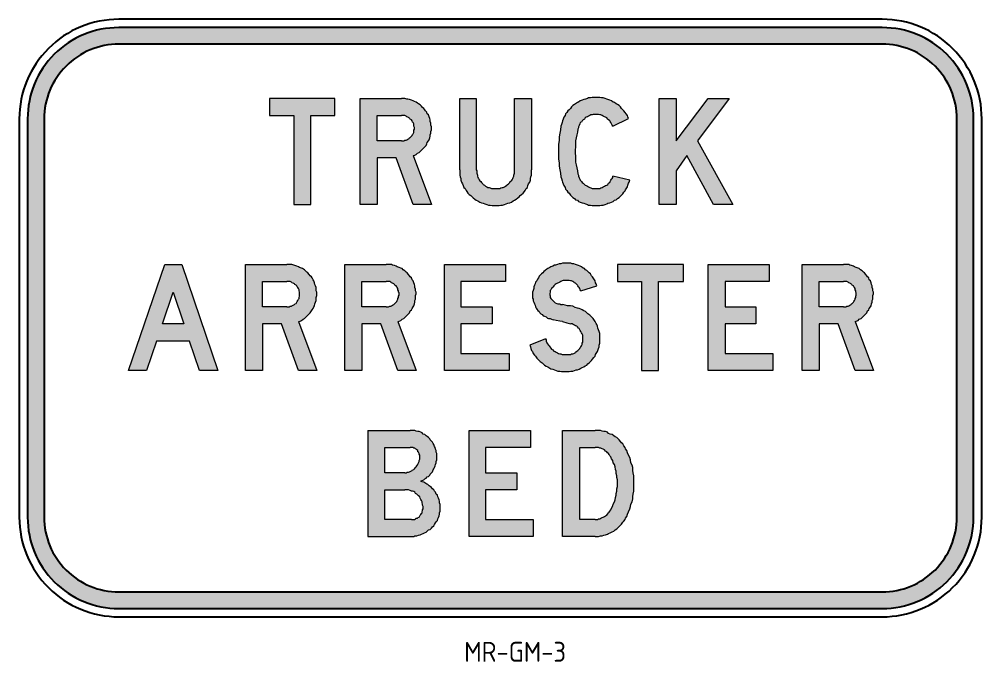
# Model space of a CAD drawing. Extents: x 122 to 267, y 161 to 258.
import ezdxf

# ---------------------------------------------------------------- set-up
doc = ezdxf.new("R2010")
doc.units = 0
doc.header["$LTSCALE"] = 12
doc.header["$MEASUREMENT"] = 0
doc.layers.get('0').update_dxf_attribs({"linetype": 'CONTINUOUS'})
for name, color, linetype in [('L25', 1, 'CONTINUOUS'), ('L35', 3, 'CONTINUOUS'), ('T25', 1, 'CONTINUOUS')]:
    doc.layers.add(name, color=color, linetype=linetype)
doc.styles.add('ISO', font='iso')

msp = doc.modelspace()

# ---------------------------------------------------------------- hatches: boundary and pattern name
at = {"layer": 'L25'}
h = msp.add_hatch(color=256, dxfattribs=at)
edge = h.paths.add_edge_path()
edge.add_line((123.66, 242.65), (123.66, 182.65))
edge.add_arc((137.41, 182.65), 13.75, 180, 270)
edge.add_line((137.41, 168.9), (252.41, 168.9))
edge.add_arc((252.41, 182.65), 13.75, 270, 360)
edge.add_line((266.16, 182.65), (266.16, 242.65))
edge.add_arc((252.41, 242.65), 13.75, 360, 450)
edge.add_line((252.41, 256.4), (137.41, 256.4))
edge.add_arc((137.41, 242.65), 13.75, 90, 180)
edge = h.paths.add_edge_path(flags=16)
edge.add_line((126.16, 242.65), (126.16, 182.65))
edge.add_arc((137.41, 182.65), 11.25, 180, 270)
edge.add_line((137.41, 171.4), (252.41, 171.4))
edge.add_arc((252.41, 182.65), 11.25, 270, 360)
edge.add_line((263.66, 182.65), (263.66, 242.65))
edge.add_arc((252.41, 242.65), 11.25, 360, 450)
edge.add_line((252.41, 253.9), (137.41, 253.9))
edge.add_arc((137.41, 242.65), 11.25, 90, 180)
h = msp.add_hatch(color=256, dxfattribs=at)
h.paths.add_polyline_path([(212.52, 220.71), (212.52, 218.14), (216.15, 218.14), (216.15, 204.76), (218.72, 204.76), (218.72, 218.14), (222.45, 218.14), (222.45, 220.71)])
h.paths.add_polyline_path([(226.17, 220.71), (235.39, 220.71), (235.39, 218.14), (228.74, 218.14), (228.74, 214.33), (233.35, 214.33), (233.35, 211.76), (228.74, 211.76), (228.74, 207.33), (235.92, 207.33), (235.92, 204.76), (226.17, 204.76)])
h.paths.add_polyline_path([(190.18, 195.72), (199.4, 195.72), (199.4, 193.14), (192.66, 193.14), (192.66, 189.33), (197.36, 189.33), (197.36, 186.76), (192.66, 186.76), (192.66, 182.33), (199.84, 182.33), (199.84, 179.76), (190.18, 179.76)])
h.paths.add_polyline_path([(186.45, 220.71), (195.67, 220.71), (195.67, 218.14), (188.94, 218.14), (188.94, 214.33), (193.63, 214.33), (193.63, 211.76), (188.94, 211.76), (188.94, 207.33), (196.21, 207.33), (196.21, 204.76), (186.45, 204.76)])
h.paths.add_polyline_path([(218.81, 245.71), (221.38, 245.71), (221.38, 239.33), (226.17, 245.71), (229.36, 245.71), (224.57, 239.33), (229.89, 229.76), (226.97, 229.76), (222.98, 237.11), (221.38, 234.81), (221.38, 229.76), (218.81, 229.76)])
h.paths.add_polyline_path([(147.18, 211.76), (143.99, 211.76), (145.59, 216.55)], flags=16)
h.paths.add_polyline_path([(138.85, 204.76), (144.34, 220.71), (146.92, 220.71), (152.32, 204.76), (149.58, 204.76), (148.07, 209.19), (143.1, 209.19), (141.6, 204.76)])
h.paths.add_polyline_path([(160.12, 245.71), (160.12, 243.14), (163.76, 243.14), (163.76, 229.76), (166.33, 229.76), (166.33, 243.14), (169.97, 243.14), (169.97, 245.71)])
h.paths.add_polyline_path([(207.29, 209.19), (207.29, 209.37), (207.29, 209.54), (207.29, 209.72), (207.29, 209.9), (207.29, 210.08), (207.2, 210.25), (207.11, 210.43), (207.02, 210.61), (206.93, 210.79), (206.84, 210.87), (206.76, 211.05), (206.67, 211.14), (206.49, 211.32), (206.4, 211.41), (206.22, 211.49), (206.05, 211.58), (205.87, 211.67), (205.69, 211.76), (205.51, 211.76), (204.89, 211.94), (204.27, 212.12), (203.83, 212.2), (203.3, 212.29), (202.85, 212.38), (202.59, 212.47), (202.41, 212.56), (202.15, 212.56), (201.97, 212.65), (201.79, 212.82), (201.52, 212.91), (201.35, 213), (201.17, 213.18), (200.99, 213.27), (200.82, 213.45), (200.73, 213.62), (200.55, 213.8), (200.37, 213.98), (200.28, 214.15), (200.19, 214.33), (200.11, 214.6), (200.02, 214.78), (199.93, 215.04), (199.84, 215.22), (199.84, 215.48), (199.75, 215.66), (199.75, 215.93), (199.75, 216.1), (199.75, 216.37), (199.75, 216.55), (199.84, 216.81), (199.93, 217.08), (199.93, 217.35), (200.02, 217.61), (200.11, 217.79), (200.19, 218.06), (200.37, 218.23), (200.46, 218.5), (200.64, 218.68), (200.73, 218.94), (200.9, 219.12), (201.08, 219.3), (201.26, 219.47), (201.44, 219.65), (201.61, 219.83), (201.88, 220.01), (202.06, 220.09), (202.32, 220.27), (202.5, 220.36), (202.77, 220.45), (203.03, 220.63), (203.21, 220.63), (203.47, 220.71), (203.74, 220.8), (204.01, 220.8), (204.27, 220.89), (204.45, 220.89), (204.72, 220.89), (204.98, 220.89), (205.25, 220.89), (205.51, 220.89), (205.69, 220.8), (205.96, 220.8), (206.22, 220.71), (206.49, 220.63), (206.67, 220.54), (206.93, 220.45), (207.11, 220.36), (207.38, 220.18), (207.55, 220.09), (207.73, 219.92), (207.91, 219.83), (208.08, 219.65), (208.26, 219.47), (208.44, 219.3), (208.62, 219.03), (208.79, 218.85), (208.88, 218.68), (209.06, 218.41), (209.15, 218.23), (209.24, 217.97), (209.33, 217.79), (209.41, 217.52), (207.02, 216.73), (206.93, 216.9), (206.84, 217.08), (206.76, 217.26), (206.67, 217.35), (206.58, 217.52), (206.49, 217.61), (206.31, 217.79), (206.22, 217.88), (206.05, 217.97), (205.96, 218.06), (205.78, 218.14), (205.6, 218.23), (205.43, 218.23), (205.25, 218.32), (205.07, 218.32), (204.89, 218.32), (204.72, 218.32), (204.54, 218.32), (204.36, 218.32), (204.18, 218.23), (204.01, 218.14), (203.83, 218.06), (203.65, 217.97), (203.47, 217.88), (203.3, 217.79), (203.12, 217.7), (202.94, 217.52), (202.85, 217.35), (202.77, 217.26), (202.59, 217.08), (202.5, 216.9), (202.41, 216.81), (202.41, 216.64), (202.41, 216.55), (202.32, 216.37), (202.32, 216.28), (202.32, 216.1), (202.41, 216.02), (202.41, 215.84), (202.41, 215.75), (202.5, 215.57), (202.59, 215.48), (202.68, 215.4), (202.77, 215.31), (202.85, 215.22), (202.94, 215.13), (203.03, 215.04), (203.12, 214.95), (203.39, 214.86), (203.56, 214.78), (203.83, 214.78), (204.01, 214.69), (204.27, 214.69), (204.63, 214.6), (204.98, 214.51), (205.43, 214.51), (205.78, 214.42), (206.13, 214.24), (206.49, 214.15), (206.76, 214.07), (207.02, 213.98), (207.2, 213.89), (207.46, 213.71), (207.73, 213.62), (207.91, 213.45), (208.08, 213.27), (208.35, 213.09), (208.53, 212.91), (208.71, 212.74), (208.88, 212.56), (209.06, 212.29), (209.15, 212.12), (209.33, 211.85), (209.41, 211.67), (209.5, 211.41), (209.59, 211.14), (209.68, 210.87), (209.77, 210.61), (209.86, 210.34), (209.86, 210.08), (209.86, 209.81), (209.86, 209.54), (209.86, 209.37), (209.86, 209.1), (209.86, 208.84), (209.77, 208.57), (209.77, 208.3), (209.68, 208.04), (209.59, 207.77), (209.5, 207.59), (209.33, 207.33), (209.24, 207.15), (209.15, 206.89), (208.97, 206.71), (208.79, 206.44), (208.62, 206.26), (208.44, 206.09), (208.26, 205.91), (208.08, 205.73), (207.91, 205.56), (207.64, 205.47), (207.46, 205.29), (207.2, 205.2), (207.02, 205.11), (206.76, 204.93), (206.49, 204.85), (206.31, 204.85), (206.05, 204.76), (205.78, 204.67), (205.51, 204.67), (205.25, 204.58), (204.98, 204.58), (204.63, 204.58), (204.36, 204.58), (204.1, 204.58), (203.83, 204.67), (203.56, 204.67), (203.3, 204.76), (203.03, 204.85), (202.77, 204.93), (202.5, 205.02), (202.32, 205.11), (202.06, 205.29), (201.79, 205.38), (201.52, 205.56), (201.35, 205.73), (201.17, 205.91), (200.9, 206.09), (200.73, 206.26), (200.55, 206.44), (200.37, 206.62), (200.19, 206.89), (200.02, 207.06), (199.84, 207.33), (199.75, 207.59), (199.57, 207.77), (199.49, 208.04), (199.4, 208.3), (199.31, 208.57), (201.7, 209.54), (201.79, 209.37), (201.79, 209.19), (201.88, 208.92), (201.97, 208.75), (202.15, 208.57), (202.23, 208.48), (202.32, 208.3), (202.5, 208.13), (202.59, 207.95), (202.77, 207.86), (202.94, 207.68), (203.12, 207.59), (203.3, 207.51), (203.47, 207.42), (203.65, 207.33), (203.83, 207.24), (204.01, 207.24), (204.18, 207.15), (204.45, 207.15), (204.63, 207.15), (204.8, 207.15), (205.07, 207.15), (205.25, 207.15), (205.43, 207.15), (205.6, 207.24), (205.78, 207.24), (205.96, 207.33), (206.13, 207.42), (206.22, 207.51), (206.4, 207.68), (206.58, 207.77), (206.67, 207.86), (206.84, 208.04), (206.93, 208.21), (207.02, 208.3), (207.11, 208.48), (207.2, 208.66), (207.2, 208.84), (207.29, 209.01)])
h.paths.add_polyline_path([(246.56, 214.33), (242.92, 214.33), (242.92, 218.14), (246.56, 218.14), (246.74, 218.14), (246.91, 218.14), (247.09, 218.14), (247.27, 218.06), (247.36, 217.97), (247.53, 217.88), (247.71, 217.79), (247.8, 217.7), (247.89, 217.61), (248.07, 217.52), (248.15, 217.35), (248.24, 217.26), (248.33, 217.08), (248.33, 216.9), (248.42, 216.73), (248.42, 216.55), (248.51, 216.46), (248.51, 216.28), (248.51, 216.1), (248.42, 215.93), (248.42, 215.75), (248.33, 215.57), (248.33, 215.48), (248.24, 215.31), (248.15, 215.13), (248.07, 215.04), (247.89, 214.86), (247.8, 214.78), (247.71, 214.69), (247.53, 214.6), (247.36, 214.51), (247.27, 214.42), (247.09, 214.42), (246.91, 214.33), (246.74, 214.33)], flags=16)
h.paths.add_polyline_path([(248.33, 212.12), (251.08, 204.76), (248.33, 204.76), (245.76, 211.76), (242.92, 211.76), (242.92, 204.76), (240.35, 204.76), (240.35, 220.71), (246.56, 220.71), (246.83, 220.71), (247.09, 220.71), (247.36, 220.71), (247.53, 220.63), (247.8, 220.54), (248.07, 220.45), (248.24, 220.36), (248.51, 220.27), (248.78, 220.18), (248.95, 220.09), (249.13, 219.92), (249.4, 219.74), (249.57, 219.56), (249.75, 219.47), (249.93, 219.21), (250.11, 219.03), (250.19, 218.85), (250.37, 218.68), (250.46, 218.41), (250.64, 218.23), (250.73, 217.97), (250.81, 217.7), (250.9, 217.52), (250.9, 217.26), (250.99, 216.99), (250.99, 216.73), (251.08, 216.55), (251.08, 216.28), (250.99, 216.02), (250.99, 215.75), (250.99, 215.48), (250.9, 215.31), (250.9, 215.04), (250.81, 214.78), (250.73, 214.51), (250.64, 214.33), (250.46, 214.07), (250.37, 213.89), (250.19, 213.71), (250.11, 213.45), (249.93, 213.27), (249.75, 213.09), (249.57, 212.91), (249.4, 212.74), (249.22, 212.56), (248.95, 212.47), (248.78, 212.29), (248.51, 212.2)])
h.paths.add_polyline_path([(181.49, 182.33), (177.5, 182.33), (177.5, 186.76), (180.51, 186.76), (180.69, 186.76), (180.87, 186.76), (181.05, 186.76), (181.31, 186.67), (181.49, 186.58), (181.67, 186.58), (181.84, 186.5), (182.02, 186.41), (182.11, 186.23), (182.29, 186.14), (182.46, 185.96), (182.55, 185.87), (182.73, 185.7), (182.82, 185.52), (182.91, 185.34), (183, 185.17), (183.09, 184.99), (183.09, 184.81), (183.17, 184.63), (183.17, 184.46), (183.26, 184.28), (183.26, 184.1), (183.26, 183.92), (183.17, 183.75), (183.17, 183.66), (183.09, 183.48), (183.09, 183.3), (183, 183.22), (182.91, 183.04), (182.82, 182.95), (182.73, 182.86), (182.64, 182.68), (182.46, 182.59), (182.38, 182.51), (182.2, 182.51), (182.11, 182.42), (181.93, 182.33), (181.76, 182.33), (181.58, 182.33)], flags=16)
h.paths.add_polyline_path([(180.51, 189.33), (177.5, 189.33), (177.5, 193.14), (181.31, 193.14), (181.49, 193.14), (181.58, 193.14), (181.76, 193.14), (181.84, 193.06), (182.02, 193.06), (182.11, 192.97), (182.2, 192.88), (182.29, 192.79), (182.46, 192.7), (182.46, 192.52), (182.55, 192.44), (182.64, 192.26), (182.64, 192.17), (182.73, 191.99), (182.73, 191.9), (182.73, 191.73), (182.73, 191.55), (182.73, 191.37), (182.64, 191.19), (182.64, 191.02), (182.55, 190.84), (182.46, 190.66), (182.46, 190.57), (182.29, 190.4), (182.2, 190.22), (182.11, 190.13), (181.93, 189.95), (181.84, 189.86), (181.67, 189.78), (181.58, 189.69), (181.4, 189.6), (181.22, 189.51), (181.05, 189.42), (180.87, 189.42), (180.69, 189.33)], flags=16)
h.paths.add_polyline_path([(174.93, 195.72), (174.93, 179.76), (181.31, 179.76), (181.58, 179.76), (181.84, 179.76), (182.02, 179.85), (182.29, 179.85), (182.55, 179.94), (182.82, 180.02), (183, 180.11), (183.26, 180.2), (183.44, 180.29), (183.71, 180.38), (183.88, 180.56), (184.06, 180.73), (184.33, 180.82), (184.5, 181), (184.68, 181.18), (184.86, 181.35), (184.95, 181.53), (185.12, 181.8), (185.21, 181.97), (185.39, 182.15), (185.48, 182.42), (185.57, 182.59), (185.66, 182.86), (185.74, 183.13), (185.74, 183.3), (185.83, 183.57), (185.83, 183.84), (185.83, 184.1), (185.83, 184.28), (185.83, 184.55), (185.74, 184.81), (185.74, 185.08), (185.66, 185.25), (185.57, 185.52), (185.48, 185.7), (185.39, 185.96), (185.21, 186.14), (185.12, 186.41), (184.95, 186.58), (184.86, 186.76), (184.68, 186.94), (184.5, 187.12), (184.33, 187.29), (184.15, 187.38), (183.97, 187.56), (183.79, 187.65), (183.53, 187.83), (183.35, 187.91), (183.09, 188), (182.91, 188.09), (183.09, 188.18), (183.35, 188.27), (183.53, 188.45), (183.71, 188.53), (183.88, 188.71), (184.06, 188.8), (184.24, 188.98), (184.33, 189.15), (184.5, 189.33), (184.68, 189.51), (184.77, 189.78), (184.86, 189.95), (184.95, 190.13), (185.04, 190.4), (185.12, 190.57), (185.21, 190.84), (185.21, 191.02), (185.3, 191.28), (185.3, 191.55), (185.3, 191.73), (185.3, 191.99), (185.3, 192.26), (185.21, 192.44), (185.21, 192.7), (185.12, 192.88), (185.04, 193.14), (184.95, 193.32), (184.86, 193.59), (184.77, 193.76), (184.68, 193.94), (184.5, 194.12), (184.33, 194.3), (184.24, 194.47), (184.06, 194.65), (183.88, 194.83), (183.71, 194.92), (183.53, 195.09), (183.26, 195.18), (183.09, 195.36), (182.91, 195.45), (182.64, 195.54), (182.46, 195.54), (182.2, 195.63), (182.02, 195.72), (181.76, 195.72), (181.58, 195.72), (181.31, 195.72)])
h.paths.add_polyline_path([(209.15, 182.33), (206.84, 182.33), (206.84, 193.14), (209.15, 193.14), (209.33, 193.14), (209.5, 193.14), (209.68, 193.14), (209.86, 193.06), (210.04, 193.06), (210.21, 192.97), (210.39, 192.88), (210.57, 192.79), (210.74, 192.61), (210.92, 192.52), (211.01, 192.35), (211.19, 192.26), (211.28, 192.08), (211.36, 191.9), (211.54, 191.73), (211.63, 191.46), (211.81, 191.19), (211.9, 190.84), (212.07, 190.57), (212.16, 190.22), (212.25, 189.86), (212.34, 189.6), (212.34, 189.24), (212.43, 188.89), (212.43, 188.62), (212.52, 188.27), (212.52, 187.91), (212.52, 187.56), (212.52, 187.29), (212.43, 186.94), (212.43, 186.58), (212.34, 186.23), (212.34, 185.96), (212.25, 185.61), (212.16, 185.25), (212.07, 184.99), (211.9, 184.63), (211.81, 184.37), (211.63, 184.01), (211.54, 183.75), (211.36, 183.57), (211.28, 183.39), (211.19, 183.3), (211.01, 183.13), (210.92, 182.95), (210.74, 182.86), (210.57, 182.77), (210.39, 182.68), (210.21, 182.59), (210.04, 182.51), (209.86, 182.42), (209.68, 182.42), (209.5, 182.33), (209.33, 182.33)], flags=16)
h.paths.add_polyline_path([(209.15, 179.76), (204.27, 179.76), (204.27, 195.72), (209.15, 195.72), (209.41, 195.72), (209.68, 195.72), (209.95, 195.72), (210.21, 195.63), (210.48, 195.54), (210.74, 195.54), (211.01, 195.45), (211.19, 195.27), (211.45, 195.18), (211.72, 195.09), (211.99, 194.92), (212.16, 194.74), (212.43, 194.65), (212.61, 194.47), (212.78, 194.3), (212.96, 194.03), (213.14, 193.85), (213.32, 193.68), (213.49, 193.41), (213.67, 193.14), (213.76, 192.97), (213.94, 192.7), (214.02, 192.35), (214.2, 191.99), (214.38, 191.64), (214.47, 191.28), (214.56, 190.84), (214.73, 190.48), (214.82, 190.13), (214.82, 189.69), (214.91, 189.33), (215, 188.89), (215, 188.53), (215, 188.18), (215, 187.74), (215, 187.38), (215, 186.94), (215, 186.58), (214.91, 186.14), (214.82, 185.79), (214.82, 185.43), (214.73, 184.99), (214.56, 184.63), (214.47, 184.28), (214.38, 183.92), (214.2, 183.48), (214.02, 183.13), (213.94, 182.77), (213.76, 182.51), (213.67, 182.33), (213.49, 182.06), (213.32, 181.89), (213.14, 181.62), (212.96, 181.44), (212.78, 181.27), (212.61, 181.09), (212.43, 180.91), (212.16, 180.73), (211.99, 180.56), (211.72, 180.47), (211.45, 180.29), (211.19, 180.2), (211.01, 180.11), (210.74, 180.02), (210.48, 179.94), (210.21, 179.85), (209.95, 179.85), (209.68, 179.76), (209.41, 179.76)])
h.paths.add_polyline_path([(162.7, 214.33), (162.87, 214.33), (163.05, 214.33), (163.23, 214.42), (163.4, 214.42), (163.49, 214.51), (163.67, 214.6), (163.85, 214.69), (163.94, 214.78), (164.11, 214.86), (164.2, 215.04), (164.29, 215.13), (164.38, 215.31), (164.47, 215.48), (164.56, 215.57), (164.56, 215.75), (164.65, 215.93), (164.65, 216.1), (164.65, 216.28), (164.65, 216.46), (164.65, 216.55), (164.56, 216.73), (164.56, 216.9), (164.47, 217.08), (164.38, 217.26), (164.29, 217.35), (164.2, 217.52), (164.11, 217.61), (163.94, 217.7), (163.85, 217.79), (163.67, 217.88), (163.49, 217.97), (163.4, 218.06), (163.23, 218.14), (163.05, 218.14), (162.87, 218.14), (162.7, 218.14), (159.06, 218.14), (159.06, 214.33)], flags=16)
h.paths.add_polyline_path([(164.47, 212.12), (167.22, 204.76), (164.47, 204.76), (161.9, 211.76), (159.06, 211.76), (159.06, 204.76), (156.49, 204.76), (156.49, 220.71), (162.7, 220.71), (162.96, 220.71), (163.23, 220.71), (163.49, 220.71), (163.76, 220.63), (163.94, 220.54), (164.2, 220.45), (164.47, 220.36), (164.65, 220.27), (164.91, 220.18), (165.09, 220.09), (165.36, 219.92), (165.53, 219.74), (165.71, 219.56), (165.89, 219.47), (166.06, 219.21), (166.24, 219.03), (166.42, 218.85), (166.51, 218.68), (166.68, 218.41), (166.77, 218.23), (166.86, 217.97), (166.95, 217.7), (167.04, 217.52), (167.13, 217.26), (167.13, 216.99), (167.13, 216.73), (167.22, 216.55), (167.22, 216.28), (167.22, 216.02), (167.13, 215.75), (167.13, 215.48), (167.13, 215.31), (167.04, 215.04), (166.95, 214.78), (166.86, 214.51), (166.77, 214.33), (166.68, 214.07), (166.51, 213.89), (166.42, 213.71), (166.24, 213.45), (166.06, 213.27), (165.89, 213.09), (165.71, 212.91), (165.53, 212.74), (165.36, 212.56), (165.18, 212.47), (164.91, 212.29), (164.73, 212.2)])
h.paths.add_polyline_path([(177.68, 214.33), (174.04, 214.33), (174.04, 218.14), (177.68, 218.14), (177.85, 218.14), (178.03, 218.14), (178.21, 218.14), (178.39, 218.06), (178.48, 217.97), (178.65, 217.88), (178.83, 217.79), (178.92, 217.7), (179.01, 217.61), (179.18, 217.52), (179.27, 217.35), (179.36, 217.26), (179.45, 217.08), (179.45, 216.9), (179.54, 216.73), (179.54, 216.55), (179.63, 216.46), (179.63, 216.28), (179.63, 216.1), (179.54, 215.93), (179.54, 215.75), (179.45, 215.57), (179.45, 215.48), (179.36, 215.31), (179.27, 215.13), (179.18, 215.04), (179.01, 214.86), (178.92, 214.78), (178.83, 214.69), (178.65, 214.6), (178.48, 214.51), (178.39, 214.42), (178.21, 214.42), (178.03, 214.33), (177.85, 214.33)], flags=16)
h.paths.add_polyline_path([(179.45, 212.12), (182.2, 204.76), (179.45, 204.76), (176.88, 211.76), (174.04, 211.76), (174.04, 204.76), (171.47, 204.76), (171.47, 220.71), (177.68, 220.71), (177.94, 220.71), (178.21, 220.71), (178.48, 220.71), (178.65, 220.63), (178.92, 220.54), (179.18, 220.45), (179.36, 220.36), (179.63, 220.27), (179.89, 220.18), (180.07, 220.09), (180.25, 219.92), (180.51, 219.74), (180.69, 219.56), (180.87, 219.47), (181.05, 219.21), (181.22, 219.03), (181.31, 218.85), (181.49, 218.68), (181.58, 218.41), (181.76, 218.23), (181.84, 217.97), (181.93, 217.7), (182.02, 217.52), (182.02, 217.26), (182.11, 216.99), (182.11, 216.73), (182.2, 216.55), (182.2, 216.28), (182.11, 216.02), (182.11, 215.75), (182.11, 215.48), (182.02, 215.31), (182.02, 215.04), (181.93, 214.78), (181.84, 214.51), (181.76, 214.33), (181.58, 214.07), (181.49, 213.89), (181.31, 213.71), (181.22, 213.45), (181.05, 213.27), (180.87, 213.09), (180.69, 212.91), (180.51, 212.74), (180.34, 212.56), (180.07, 212.47), (179.89, 212.29), (179.63, 212.2)])
h.paths.add_polyline_path([(209.33, 245.89), (209.06, 245.89), (208.71, 245.89), (208.44, 245.8), (208.17, 245.8), (208, 245.71), (207.73, 245.63), (207.46, 245.54), (207.2, 245.45), (206.93, 245.36), (206.67, 245.18), (206.49, 245.09), (206.22, 244.92), (206.05, 244.83), (205.78, 244.65), (205.6, 244.47), (205.43, 244.21), (205.25, 244.03), (205.07, 243.85), (204.89, 243.59), (204.72, 243.41), (204.63, 243.14), (204.45, 242.88), (204.36, 242.61), (204.27, 242.35), (204.18, 242.08), (204.1, 241.81), (204.01, 241.55), (203.92, 241.02), (203.83, 240.48), (203.74, 239.95), (203.74, 239.42), (203.65, 238.8), (203.65, 238.27), (203.65, 237.74), (203.65, 237.2), (203.65, 236.58), (203.74, 236.05), (203.74, 235.52), (203.83, 234.99), (203.92, 234.46), (204.01, 233.92), (204.1, 233.66), (204.18, 233.3), (204.27, 233.13), (204.36, 232.86), (204.45, 232.59), (204.63, 232.33), (204.72, 232.06), (204.89, 231.88), (205.07, 231.62), (205.25, 231.44), (205.43, 231.18), (205.6, 231), (205.78, 230.82), (206.05, 230.64), (206.22, 230.47), (206.49, 230.38), (206.67, 230.2), (206.93, 230.11), (207.2, 230.02), (207.46, 229.93), (207.73, 229.85), (208, 229.76), (208.17, 229.67), (208.44, 229.67), (208.71, 229.58), (209.06, 229.58), (209.33, 229.58), (209.59, 229.58), (209.86, 229.58), (210.12, 229.67), (210.39, 229.67), (210.66, 229.76), (210.92, 229.85), (211.1, 229.93), (211.36, 230.02), (211.63, 230.11), (211.9, 230.2), (212.07, 230.38), (212.34, 230.47), (212.52, 230.64), (212.78, 230.82), (212.96, 231), (213.14, 231.18), (213.32, 231.35), (213.49, 231.62), (213.67, 231.8), (213.76, 231.97), (213.94, 232.24), (214.02, 232.42), (214.11, 232.68), (214.2, 232.95), (214.29, 233.13), (214.38, 233.39), (211.81, 234.01), (211.81, 233.83), (211.72, 233.66), (211.63, 233.57), (211.54, 233.39), (211.45, 233.21), (211.36, 233.04), (211.19, 232.95), (211.1, 232.77), (210.92, 232.68), (210.74, 232.59), (210.57, 232.51), (210.39, 232.42), (210.21, 232.33), (210.04, 232.24), (209.86, 232.15), (209.68, 232.15), (209.5, 232.15), (209.33, 232.15), (209.06, 232.15), (208.88, 232.15), (208.71, 232.15), (208.53, 232.24), (208.35, 232.33), (208.17, 232.42), (208, 232.51), (207.82, 232.59), (207.64, 232.68), (207.55, 232.77), (207.38, 232.95), (207.2, 233.04), (207.11, 233.21), (206.93, 233.39), (206.84, 233.57), (206.76, 233.75), (206.67, 234.01), (206.67, 234.19), (206.58, 234.37), (206.49, 234.81), (206.4, 235.25), (206.31, 235.7), (206.22, 236.14), (206.22, 236.58), (206.22, 237.03), (206.13, 237.47), (206.13, 237.91), (206.22, 238.44), (206.22, 238.89), (206.22, 239.33), (206.31, 239.77), (206.4, 240.22), (206.49, 240.66), (206.58, 241.1), (206.67, 241.28), (206.67, 241.46), (206.76, 241.64), (206.84, 241.9), (206.93, 242.08), (207.11, 242.17), (207.2, 242.35), (207.38, 242.52), (207.55, 242.61), (207.64, 242.79), (207.82, 242.88), (208, 242.97), (208.17, 243.05), (208.35, 243.14), (208.53, 243.23), (208.71, 243.23), (208.88, 243.32), (209.06, 243.32), (209.33, 243.32), (209.5, 243.32), (209.68, 243.32), (209.86, 243.23), (210.04, 243.23), (210.21, 243.14), (210.39, 243.05), (210.57, 242.97), (210.74, 242.88), (210.92, 242.79), (211.1, 242.61), (211.19, 242.52), (211.36, 242.35), (211.45, 242.26), (211.54, 242.08), (211.63, 241.9), (211.72, 241.72), (211.81, 241.55), (214.2, 242.7), (214.11, 242.97), (214.02, 243.14), (213.85, 243.41), (213.67, 243.59), (213.49, 243.85), (213.32, 244.03), (213.14, 244.21), (212.96, 244.47), (212.78, 244.65), (212.52, 244.83), (212.34, 244.92), (212.07, 245.09), (211.9, 245.18), (211.63, 245.36), (211.36, 245.45), (211.1, 245.54), (210.92, 245.63), (210.66, 245.71), (210.39, 245.8), (210.12, 245.8), (209.86, 245.89), (209.59, 245.89)])
h.paths.add_polyline_path([(179.98, 239.33), (176.35, 239.33), (176.35, 243.14), (179.98, 243.14), (180.16, 243.14), (180.34, 243.14), (180.51, 243.14), (180.69, 243.05), (180.78, 242.97), (180.96, 242.88), (181.14, 242.79), (181.22, 242.7), (181.31, 242.61), (181.49, 242.52), (181.58, 242.35), (181.67, 242.17), (181.76, 242.08), (181.84, 241.9), (181.84, 241.72), (181.84, 241.55), (181.93, 241.37), (181.93, 241.28), (181.93, 241.1), (181.84, 240.93), (181.84, 240.75), (181.84, 240.57), (181.76, 240.4), (181.67, 240.31), (181.58, 240.13), (181.49, 240.04), (181.31, 239.86), (181.22, 239.77), (181.14, 239.69), (180.96, 239.6), (180.78, 239.51), (180.69, 239.42), (180.51, 239.42), (180.34, 239.33), (180.16, 239.33)], flags=16)
h.paths.add_polyline_path([(181.76, 237.11), (184.5, 229.76), (181.76, 229.76), (179.18, 236.76), (176.35, 236.76), (176.35, 229.76), (173.78, 229.76), (173.78, 245.71), (179.98, 245.71), (180.25, 245.71), (180.51, 245.71), (180.78, 245.63), (180.96, 245.63), (181.22, 245.54), (181.49, 245.45), (181.76, 245.36), (181.93, 245.27), (182.2, 245.18), (182.38, 245), (182.55, 244.92), (182.82, 244.74), (183, 244.56), (183.17, 244.38), (183.35, 244.21), (183.53, 244.03), (183.62, 243.85), (183.79, 243.68), (183.88, 243.41), (184.06, 243.23), (184.15, 242.97), (184.24, 242.7), (184.33, 242.52), (184.33, 242.26), (184.42, 241.99), (184.42, 241.72), (184.5, 241.46), (184.5, 241.28), (184.5, 241.02), (184.42, 240.75), (184.42, 240.48), (184.33, 240.22), (184.33, 240.04), (184.24, 239.77), (184.15, 239.51), (184.06, 239.33), (183.88, 239.07), (183.79, 238.89), (183.71, 238.62), (183.53, 238.44), (183.35, 238.27), (183.17, 238.09), (183, 237.91), (182.82, 237.74), (182.64, 237.56), (182.38, 237.47), (182.2, 237.29), (182.02, 237.2)])
h.paths.add_polyline_path([(188.76, 234.99), (188.76, 245.71), (191.24, 245.71), (191.24, 234.99), (191.33, 234.81), (191.33, 234.63), (191.33, 234.46), (191.42, 234.19), (191.42, 234.01), (191.51, 233.83), (191.6, 233.66), (191.68, 233.48), (191.77, 233.3), (191.95, 233.21), (192.04, 233.04), (192.22, 232.86), (192.3, 232.77), (192.48, 232.68), (192.66, 232.51), (192.84, 232.42), (193.01, 232.33), (193.19, 232.33), (193.37, 232.24), (193.55, 232.15), (193.81, 232.15), (193.99, 232.15), (194.17, 232.15), (194.34, 232.15), (194.52, 232.15), (194.79, 232.15), (194.96, 232.24), (195.14, 232.33), (195.32, 232.33), (195.5, 232.42), (195.67, 232.51), (195.85, 232.68), (195.94, 232.77), (196.12, 232.86), (196.29, 233.04), (196.38, 233.21), (196.56, 233.3), (196.65, 233.48), (196.74, 233.66), (196.83, 233.83), (196.91, 234.01), (196.91, 234.19), (197, 234.46), (197, 234.63), (197, 234.81), (197, 234.99), (197, 245.71), (199.57, 245.71), (199.57, 234.99), (199.57, 234.72), (199.57, 234.46), (199.57, 234.19), (199.49, 233.92), (199.4, 233.66), (199.4, 233.39), (199.31, 233.13), (199.13, 232.86), (199.04, 232.59), (198.95, 232.33), (198.78, 232.15), (198.6, 231.88), (198.51, 231.71), (198.33, 231.44), (198.07, 231.26), (197.89, 231.09), (197.71, 230.91), (197.54, 230.73), (197.27, 230.55), (197, 230.38), (196.83, 230.29), (196.56, 230.11), (196.29, 230.02), (196.03, 229.93), (195.76, 229.85), (195.5, 229.76), (195.23, 229.67), (194.96, 229.67), (194.7, 229.58), (194.43, 229.58), (194.17, 229.58), (193.9, 229.58), (193.63, 229.58), (193.37, 229.67), (193.1, 229.67), (192.84, 229.76), (192.57, 229.85), (192.3, 229.93), (192.04, 230.02), (191.77, 230.11), (191.51, 230.29), (191.24, 230.38), (191.06, 230.55), (190.8, 230.73), (190.62, 230.91), (190.44, 231.09), (190.18, 231.26), (190, 231.44), (189.82, 231.71), (189.73, 231.88), (189.56, 232.15), (189.38, 232.33), (189.29, 232.59), (189.2, 232.86), (189.02, 233.13), (188.94, 233.39), (188.94, 233.66), (188.85, 233.92), (188.76, 234.19), (188.76, 234.46), (188.76, 234.72)])

# ---------------------------------------------------------------- linework, layer by layer
at = {"color": 3, "lineweight": 0}
for points in [[(160.12, 245.71), (160.12, 243.14), (163.76, 243.14), (163.76, 229.76), (166.33, 229.76), (166.33, 243.14), (169.97, 243.14), (169.97, 245.71), (160.12, 245.71), (160.12, 245.71)], [(181.76, 237.11), (184.5, 229.76), (181.76, 229.76), (179.18, 236.76), (176.35, 236.76), (176.35, 229.76), (173.78, 229.76), (173.78, 245.71)], [(173.78, 245.71), (179.98, 245.71)], [(184.5, 241.28), (184.5, 241.46), (184.42, 241.72), (184.42, 241.99), (184.33, 242.26), (184.33, 242.52), (184.24, 242.7), (184.15, 242.97), (184.06, 243.23), (183.88, 243.41), (183.79, 243.68), (183.62, 243.85), (183.53, 244.03), (183.35, 244.21), (183.17, 244.38), (183, 244.56), (182.82, 244.74), (182.55, 244.92), (182.38, 245), (182.2, 245.18), (181.93, 245.27), (181.76, 245.36), (181.49, 245.45), (181.22, 245.54), (180.96, 245.63), (180.78, 245.63), (180.51, 245.71), (180.25, 245.71), (179.98, 245.71)], [(188.76, 234.99), (188.76, 245.71)], [(188.76, 245.71), (191.24, 245.71), (191.24, 234.99), (191.33, 234.81), (191.33, 234.63), (191.33, 234.46), (191.42, 234.19), (191.42, 234.01), (191.51, 233.83), (191.6, 233.66), (191.68, 233.48), (191.77, 233.3), (191.95, 233.21), (192.04, 233.04), (192.22, 232.86), (192.3, 232.77), (192.48, 232.68), (192.66, 232.51), (192.84, 232.42), (193.01, 232.33), (193.19, 232.33), (193.37, 232.24), (193.55, 232.15), (193.81, 232.15), (193.99, 232.15), (194.17, 232.15), (194.34, 232.15), (194.52, 232.15), (194.79, 232.15), (194.96, 232.24), (195.14, 232.33), (195.32, 232.33), (195.5, 232.42), (195.67, 232.51), (195.85, 232.68), (195.94, 232.77), (196.12, 232.86), (196.29, 233.04), (196.38, 233.21), (196.56, 233.3), (196.65, 233.48), (196.74, 233.66), (196.83, 233.83), (196.91, 234.01), (196.91, 234.19), (197, 234.46), (197, 234.63), (197, 234.81), (197, 234.99), (197, 245.71), (199.57, 245.71), (199.57, 234.99)], [(209.33, 245.89), (209.06, 245.89), (208.71, 245.89), (208.44, 245.8), (208.17, 245.8), (208, 245.71), (207.73, 245.63), (207.46, 245.54), (207.2, 245.45), (206.93, 245.36), (206.67, 245.18), (206.49, 245.09), (206.22, 244.92), (206.05, 244.83), (205.78, 244.65), (205.6, 244.47), (205.43, 244.21), (205.25, 244.03), (205.07, 243.85), (204.89, 243.59), (204.72, 243.41), (204.63, 243.14), (204.45, 242.88), (204.36, 242.61), (204.27, 242.35), (204.18, 242.08), (204.1, 241.81), (204.01, 241.55), (203.92, 241.02), (203.83, 240.48), (203.74, 239.95), (203.74, 239.42), (203.65, 238.8), (203.65, 238.27), (203.65, 237.74), (203.65, 237.2), (203.65, 236.58), (203.74, 236.05), (203.74, 235.52), (203.83, 234.99), (203.92, 234.46), (204.01, 233.92), (204.1, 233.66), (204.18, 233.3), (204.27, 233.13), (204.36, 232.86), (204.45, 232.59), (204.63, 232.33), (204.72, 232.06), (204.89, 231.88), (205.07, 231.62), (205.25, 231.44), (205.43, 231.18), (205.6, 231), (205.78, 230.82), (206.05, 230.64), (206.22, 230.47), (206.49, 230.38), (206.67, 230.2), (206.93, 230.11), (207.2, 230.02), (207.46, 229.93), (207.73, 229.85), (208, 229.76), (208.17, 229.67), (208.44, 229.67), (208.71, 229.58), (209.06, 229.58), (209.33, 229.58), (209.59, 229.58), (209.86, 229.58), (210.12, 229.67), (210.39, 229.67), (210.66, 229.76), (210.92, 229.85), (211.1, 229.93), (211.36, 230.02), (211.63, 230.11), (211.9, 230.2), (212.07, 230.38), (212.34, 230.47), (212.52, 230.64), (212.78, 230.82), (212.96, 231), (213.14, 231.18), (213.32, 231.35), (213.49, 231.62), (213.67, 231.8), (213.76, 231.97), (213.94, 232.24), (214.02, 232.42), (214.11, 232.68), (214.2, 232.95), (214.29, 233.13), (214.38, 233.39), (211.81, 234.01)], [(212.96, 244.47), (212.78, 244.65), (212.52, 244.83), (212.34, 244.92), (212.07, 245.09), (211.9, 245.18), (211.63, 245.36), (211.36, 245.45), (211.1, 245.54), (210.92, 245.63), (210.66, 245.71), (210.39, 245.8), (210.12, 245.8), (209.86, 245.89), (209.59, 245.89), (209.33, 245.89)], [(218.81, 245.71), (221.38, 245.71), (221.38, 239.33), (226.17, 245.71), (229.36, 245.71), (224.57, 239.33), (229.89, 229.76), (226.97, 229.76), (222.98, 237.11), (221.38, 234.81), (221.38, 229.76), (218.81, 229.76), (218.81, 245.71), (218.81, 245.71)], [(214.2, 242.7), (214.11, 242.97), (214.02, 243.14), (213.85, 243.41), (213.67, 243.59), (213.49, 243.85), (213.32, 244.03), (213.14, 244.21), (212.96, 244.47)], [(179.98, 239.33), (176.35, 239.33), (176.35, 243.14)], [(176.35, 243.14), (179.98, 243.14)], [(181.93, 241.28), (181.93, 241.37), (181.84, 241.55), (181.84, 241.72), (181.84, 241.9), (181.76, 242.08), (181.67, 242.17), (181.58, 242.35), (181.49, 242.52), (181.31, 242.61), (181.22, 242.7), (181.14, 242.79), (180.96, 242.88), (180.78, 242.97), (180.69, 243.05), (180.51, 243.14), (180.34, 243.14), (180.16, 243.14), (179.98, 243.14)], [(209.33, 243.32), (209.06, 243.32), (208.88, 243.32), (208.71, 243.23), (208.53, 243.23), (208.35, 243.14), (208.17, 243.05), (208, 242.97), (207.82, 242.88), (207.64, 242.79), (207.55, 242.61), (207.38, 242.52), (207.2, 242.35), (207.11, 242.17), (206.93, 242.08), (206.84, 241.9), (206.76, 241.64), (206.67, 241.46), (206.67, 241.28), (206.58, 241.1), (206.49, 240.66), (206.4, 240.22), (206.31, 239.77), (206.22, 239.33), (206.22, 238.89), (206.22, 238.44), (206.13, 237.91), (206.13, 237.47), (206.22, 237.03), (206.22, 236.58), (206.22, 236.14), (206.31, 235.7), (206.4, 235.25), (206.49, 234.81), (206.58, 234.37), (206.67, 234.19), (206.67, 234.01), (206.76, 233.75), (206.84, 233.57), (206.93, 233.39), (207.11, 233.21), (207.2, 233.04), (207.38, 232.95), (207.55, 232.77), (207.64, 232.68), (207.82, 232.59), (208, 232.51), (208.17, 232.42), (208.35, 232.33), (208.53, 232.24), (208.71, 232.15), (208.88, 232.15), (209.06, 232.15), (209.33, 232.15), (209.5, 232.15), (209.68, 232.15), (209.86, 232.15), (210.04, 232.24), (210.21, 232.33), (210.39, 232.42), (210.57, 232.51), (210.74, 232.59), (210.92, 232.68), (211.1, 232.77), (211.19, 232.95), (211.36, 233.04), (211.45, 233.21), (211.54, 233.39), (211.63, 233.57), (211.72, 233.66), (211.81, 233.83), (211.81, 234.01)], [(211.19, 242.52), (211.1, 242.61), (210.92, 242.79), (210.74, 242.88), (210.57, 242.97), (210.39, 243.05), (210.21, 243.14), (210.04, 243.23), (209.86, 243.23), (209.68, 243.32), (209.5, 243.32), (209.33, 243.32)], [(211.81, 241.55), (211.72, 241.72), (211.63, 241.9), (211.54, 242.08), (211.45, 242.26), (211.36, 242.35), (211.19, 242.52)], [(211.81, 241.55), (214.2, 242.7)], [(179.98, 239.33), (180.16, 239.33), (180.34, 239.33), (180.51, 239.42), (180.69, 239.42), (180.78, 239.51), (180.96, 239.6), (181.14, 239.69), (181.22, 239.77), (181.31, 239.86), (181.49, 240.04), (181.58, 240.13), (181.67, 240.31), (181.76, 240.4), (181.84, 240.57), (181.84, 240.75), (181.84, 240.93), (181.93, 241.1), (181.93, 241.28)], [(181.76, 237.11), (182.02, 237.2), (182.2, 237.29), (182.38, 237.47), (182.64, 237.56), (182.82, 237.74), (183, 237.91), (183.17, 238.09), (183.35, 238.27), (183.53, 238.44), (183.71, 238.62), (183.79, 238.89), (183.88, 239.07), (184.06, 239.33), (184.15, 239.51), (184.24, 239.77), (184.33, 240.04), (184.33, 240.22), (184.42, 240.48), (184.42, 240.75), (184.5, 241.02), (184.5, 241.28)], [(188.76, 234.99), (188.76, 234.72), (188.76, 234.46), (188.76, 234.19), (188.85, 233.92), (188.94, 233.66), (188.94, 233.39), (189.02, 233.13), (189.2, 232.86), (189.29, 232.59), (189.38, 232.33), (189.56, 232.15), (189.73, 231.88), (189.82, 231.71), (190, 231.44), (190.18, 231.26), (190.44, 231.09), (190.62, 230.91), (190.8, 230.73), (191.06, 230.55), (191.24, 230.38), (191.51, 230.29), (191.77, 230.11), (192.04, 230.02), (192.3, 229.93), (192.57, 229.85), (192.84, 229.76), (193.1, 229.67), (193.37, 229.67), (193.63, 229.58), (193.9, 229.58), (194.17, 229.58)], [(194.17, 229.58), (194.43, 229.58), (194.7, 229.58), (194.96, 229.67), (195.23, 229.67), (195.5, 229.76), (195.76, 229.85), (196.03, 229.93), (196.29, 230.02), (196.56, 230.11), (196.83, 230.29), (197, 230.38), (197.27, 230.55), (197.54, 230.73), (197.71, 230.91), (197.89, 231.09), (198.07, 231.26), (198.33, 231.44), (198.51, 231.71), (198.6, 231.88), (198.78, 232.15), (198.95, 232.33), (199.04, 232.59), (199.13, 232.86), (199.31, 233.13), (199.4, 233.39), (199.4, 233.66), (199.49, 233.92), (199.57, 234.19), (199.57, 234.46), (199.57, 234.72), (199.57, 234.99)], [(138.85, 204.76), (144.34, 220.71), (146.92, 220.71), (152.32, 204.76), (149.58, 204.76), (148.07, 209.19), (143.1, 209.19), (141.6, 204.76), (138.85, 204.76), (138.85, 204.76)], [(164.47, 212.12), (167.22, 204.76), (164.47, 204.76), (161.9, 211.76), (159.06, 211.76), (159.06, 204.76), (156.49, 204.76), (156.49, 220.71)], [(156.49, 220.71), (162.7, 220.71)], [(167.22, 216.28), (167.22, 216.55), (167.13, 216.73), (167.13, 216.99), (167.13, 217.26), (167.04, 217.52), (166.95, 217.7), (166.86, 217.97), (166.77, 218.23), (166.68, 218.41), (166.51, 218.68), (166.42, 218.85), (166.24, 219.03), (166.06, 219.21), (165.89, 219.47), (165.71, 219.56), (165.53, 219.74), (165.36, 219.92), (165.09, 220.09), (164.91, 220.18), (164.65, 220.27), (164.47, 220.36), (164.2, 220.45), (163.94, 220.54), (163.76, 220.63), (163.49, 220.71), (163.23, 220.71), (162.96, 220.71), (162.7, 220.71)], [(179.45, 212.12), (182.2, 204.76), (179.45, 204.76), (176.88, 211.76), (174.04, 211.76), (174.04, 204.76), (171.47, 204.76), (171.47, 220.71)], [(171.47, 220.71), (177.68, 220.71)], [(182.2, 216.28), (182.2, 216.55), (182.11, 216.73), (182.11, 216.99), (182.02, 217.26), (182.02, 217.52), (181.93, 217.7), (181.84, 217.97), (181.76, 218.23), (181.58, 218.41), (181.49, 218.68), (181.31, 218.85), (181.22, 219.03), (181.05, 219.21), (180.87, 219.47), (180.69, 219.56), (180.51, 219.74), (180.25, 219.92), (180.07, 220.09), (179.89, 220.18), (179.63, 220.27), (179.36, 220.36), (179.18, 220.45), (178.92, 220.54), (178.65, 220.63), (178.48, 220.71), (178.21, 220.71), (177.94, 220.71), (177.68, 220.71)], [(186.45, 220.71), (195.67, 220.71), (195.67, 218.14), (188.94, 218.14), (188.94, 214.33), (193.63, 214.33), (193.63, 211.76), (188.94, 211.76), (188.94, 207.33), (196.21, 207.33), (196.21, 204.76), (186.45, 204.76), (186.45, 220.71), (186.45, 220.71)], [(204.72, 220.89), (204.45, 220.89), (204.27, 220.89), (204.01, 220.8), (203.74, 220.8), (203.47, 220.71), (203.21, 220.63), (203.03, 220.63), (202.77, 220.45), (202.5, 220.36), (202.32, 220.27), (202.06, 220.09), (201.88, 220.01), (201.61, 219.83), (201.44, 219.65), (201.26, 219.47), (201.08, 219.3), (200.9, 219.12), (200.73, 218.94), (200.64, 218.68), (200.46, 218.5), (200.37, 218.23), (200.19, 218.06), (200.11, 217.79), (200.02, 217.61), (199.93, 217.35), (199.93, 217.08), (199.84, 216.81), (199.75, 216.55), (199.75, 216.37), (199.75, 216.1), (199.75, 215.93), (199.75, 215.66), (199.84, 215.48), (199.84, 215.22), (199.93, 215.04), (200.02, 214.78), (200.11, 214.6), (200.19, 214.33), (200.28, 214.15), (200.37, 213.98), (200.55, 213.8), (200.73, 213.62), (200.82, 213.45), (200.99, 213.27), (201.17, 213.18), (201.35, 213), (201.52, 212.91), (201.79, 212.82), (201.97, 212.65), (202.15, 212.56), (202.41, 212.56), (202.59, 212.47), (202.85, 212.38)], [(207.02, 216.73), (209.41, 217.52), (209.33, 217.79), (209.24, 217.97), (209.15, 218.23), (209.06, 218.41), (208.88, 218.68), (208.79, 218.85), (208.62, 219.03), (208.44, 219.3), (208.26, 219.47), (208.08, 219.65), (207.91, 219.83), (207.73, 219.92), (207.55, 220.09), (207.38, 220.18), (207.11, 220.36), (206.93, 220.45), (206.67, 220.54), (206.49, 220.63), (206.22, 220.71), (205.96, 220.8), (205.69, 220.8), (205.51, 220.89), (205.25, 220.89), (204.98, 220.89), (204.72, 220.89)], [(212.52, 220.71), (212.52, 218.14), (216.15, 218.14), (216.15, 204.76), (218.72, 204.76), (218.72, 218.14), (222.45, 218.14), (222.45, 220.71), (212.52, 220.71), (212.52, 220.71)], [(226.17, 220.71), (235.39, 220.71), (235.39, 218.14), (228.74, 218.14), (228.74, 214.33), (233.35, 214.33), (233.35, 211.76), (228.74, 211.76), (228.74, 207.33), (235.92, 207.33), (235.92, 204.76), (226.17, 204.76), (226.17, 220.71), (226.17, 220.71)], [(248.33, 212.12), (251.08, 204.76), (248.33, 204.76), (245.76, 211.76), (242.92, 211.76), (242.92, 204.76), (240.35, 204.76), (240.35, 220.71)], [(240.35, 220.71), (246.56, 220.71)], [(251.08, 216.28), (251.08, 216.55), (250.99, 216.73), (250.99, 216.99), (250.9, 217.26), (250.9, 217.52), (250.81, 217.7), (250.73, 217.97), (250.64, 218.23), (250.46, 218.41), (250.37, 218.68), (250.19, 218.85), (250.11, 219.03), (249.93, 219.21), (249.75, 219.47), (249.57, 219.56), (249.4, 219.74), (249.13, 219.92), (248.95, 220.09), (248.78, 220.18), (248.51, 220.27), (248.24, 220.36), (248.07, 220.45), (247.8, 220.54), (247.53, 220.63), (247.36, 220.71), (247.09, 220.71), (246.83, 220.71), (246.56, 220.71)], [(162.7, 214.33), (159.06, 214.33), (159.06, 218.14)], [(159.06, 218.14), (162.7, 218.14)], [(164.65, 216.28), (164.65, 216.46), (164.65, 216.55), (164.56, 216.73), (164.56, 216.9), (164.47, 217.08), (164.38, 217.26), (164.29, 217.35), (164.2, 217.52), (164.11, 217.61), (163.94, 217.7), (163.85, 217.79), (163.67, 217.88), (163.49, 217.97), (163.4, 218.06), (163.23, 218.14), (163.05, 218.14), (162.87, 218.14), (162.7, 218.14)], [(177.68, 214.33), (174.04, 214.33), (174.04, 218.14)], [(174.04, 218.14), (177.68, 218.14)], [(179.63, 216.28), (179.63, 216.46), (179.54, 216.55), (179.54, 216.73), (179.45, 216.9), (179.45, 217.08), (179.36, 217.26), (179.27, 217.35), (179.18, 217.52), (179.01, 217.61), (178.92, 217.7), (178.83, 217.79), (178.65, 217.88), (178.48, 217.97), (178.39, 218.06), (178.21, 218.14), (178.03, 218.14), (177.85, 218.14), (177.68, 218.14)], [(204.72, 218.32), (204.54, 218.32), (204.36, 218.32), (204.18, 218.23), (204.01, 218.14), (203.83, 218.06), (203.65, 217.97), (203.47, 217.88), (203.3, 217.79), (203.12, 217.7), (202.94, 217.52), (202.85, 217.35), (202.77, 217.26), (202.59, 217.08), (202.5, 216.9)], [(207.02, 216.73), (206.93, 216.9), (206.84, 217.08), (206.76, 217.26), (206.67, 217.35), (206.58, 217.52), (206.49, 217.61), (206.31, 217.79), (206.22, 217.88), (206.05, 217.97), (205.96, 218.06), (205.78, 218.14), (205.6, 218.23), (205.43, 218.23), (205.25, 218.32), (205.07, 218.32), (204.89, 218.32), (204.72, 218.32)], [(246.56, 214.33), (242.92, 214.33), (242.92, 218.14)], [(242.92, 218.14), (246.56, 218.14)], [(248.51, 216.28), (248.51, 216.46), (248.42, 216.55), (248.42, 216.73), (248.33, 216.9), (248.33, 217.08), (248.24, 217.26), (248.15, 217.35), (248.07, 217.52), (247.89, 217.61), (247.8, 217.7), (247.71, 217.79), (247.53, 217.88), (247.36, 217.97), (247.27, 218.06), (247.09, 218.14), (246.91, 218.14), (246.74, 218.14), (246.56, 218.14)], [(147.18, 211.76), (143.99, 211.76), (145.59, 216.55), (147.18, 211.76), (147.18, 211.76)], [(162.7, 214.33), (162.87, 214.33), (163.05, 214.33), (163.23, 214.42), (163.4, 214.42), (163.49, 214.51), (163.67, 214.6), (163.85, 214.69), (163.94, 214.78), (164.11, 214.86), (164.2, 215.04), (164.29, 215.13), (164.38, 215.31), (164.47, 215.48), (164.56, 215.57), (164.56, 215.75), (164.65, 215.93), (164.65, 216.1), (164.65, 216.28)], [(164.47, 212.12), (164.73, 212.2), (164.91, 212.29), (165.18, 212.47), (165.36, 212.56), (165.53, 212.74), (165.71, 212.91), (165.89, 213.09), (166.06, 213.27), (166.24, 213.45), (166.42, 213.71), (166.51, 213.89), (166.68, 214.07), (166.77, 214.33), (166.86, 214.51), (166.95, 214.78), (167.04, 215.04), (167.13, 215.31), (167.13, 215.48), (167.13, 215.75), (167.22, 216.02), (167.22, 216.28)], [(177.68, 214.33), (177.85, 214.33), (178.03, 214.33), (178.21, 214.42), (178.39, 214.42), (178.48, 214.51), (178.65, 214.6), (178.83, 214.69), (178.92, 214.78), (179.01, 214.86), (179.18, 215.04), (179.27, 215.13), (179.36, 215.31), (179.45, 215.48), (179.45, 215.57), (179.54, 215.75), (179.54, 215.93), (179.63, 216.1), (179.63, 216.28)], [(179.45, 212.12), (179.63, 212.2), (179.89, 212.29), (180.07, 212.47), (180.34, 212.56), (180.51, 212.74), (180.69, 212.91), (180.87, 213.09), (181.05, 213.27), (181.22, 213.45), (181.31, 213.71), (181.49, 213.89), (181.58, 214.07), (181.76, 214.33), (181.84, 214.51), (181.93, 214.78), (182.02, 215.04), (182.02, 215.31), (182.11, 215.48), (182.11, 215.75), (182.11, 216.02), (182.2, 216.28)], [(202.5, 216.9), (202.41, 216.81), (202.41, 216.64), (202.41, 216.55), (202.32, 216.37), (202.32, 216.28), (202.32, 216.1), (202.41, 216.02), (202.41, 215.84), (202.41, 215.75), (202.5, 215.57), (202.59, 215.48), (202.68, 215.4), (202.77, 215.31), (202.85, 215.22), (202.94, 215.13), (203.03, 215.04), (203.12, 214.95)], [(246.56, 214.33), (246.74, 214.33), (246.91, 214.33), (247.09, 214.42), (247.27, 214.42), (247.36, 214.51), (247.53, 214.6), (247.71, 214.69), (247.8, 214.78), (247.89, 214.86), (248.07, 215.04), (248.15, 215.13), (248.24, 215.31), (248.33, 215.48), (248.33, 215.57), (248.42, 215.75), (248.42, 215.93), (248.51, 216.1), (248.51, 216.28)], [(248.33, 212.12), (248.51, 212.2), (248.78, 212.29), (248.95, 212.47), (249.22, 212.56), (249.4, 212.74), (249.57, 212.91), (249.75, 213.09), (249.93, 213.27), (250.11, 213.45), (250.19, 213.71), (250.37, 213.89), (250.46, 214.07), (250.64, 214.33), (250.73, 214.51), (250.81, 214.78), (250.9, 215.04), (250.9, 215.31), (250.99, 215.48), (250.99, 215.75), (250.99, 216.02), (251.08, 216.28)], [(201.7, 209.54), (199.31, 208.57), (199.4, 208.3), (199.49, 208.04), (199.57, 207.77), (199.75, 207.59), (199.84, 207.33), (200.02, 207.06), (200.19, 206.89), (200.37, 206.62), (200.55, 206.44), (200.73, 206.26), (200.9, 206.09), (201.17, 205.91), (201.35, 205.73), (201.52, 205.56), (201.79, 205.38), (202.06, 205.29), (202.32, 205.11), (202.5, 205.02), (202.77, 204.93), (203.03, 204.85), (203.3, 204.76), (203.56, 204.67), (203.83, 204.67), (204.1, 204.58), (204.36, 204.58), (204.63, 204.58), (204.98, 204.58), (205.25, 204.58), (205.51, 204.67), (205.78, 204.67), (206.05, 204.76), (206.31, 204.85), (206.49, 204.85), (206.76, 204.93), (207.02, 205.11), (207.2, 205.2), (207.46, 205.29), (207.64, 205.47), (207.91, 205.56), (208.08, 205.73), (208.26, 205.91), (208.44, 206.09), (208.62, 206.26), (208.79, 206.44), (208.97, 206.71), (209.15, 206.89), (209.24, 207.15), (209.33, 207.33), (209.5, 207.59), (209.59, 207.77), (209.68, 208.04), (209.77, 208.3), (209.77, 208.57), (209.86, 208.84), (209.86, 209.1), (209.86, 209.37), (209.86, 209.54), (209.86, 209.81), (209.86, 210.08), (209.86, 210.34), (209.77, 210.61), (209.68, 210.87), (209.59, 211.14), (209.5, 211.41), (209.41, 211.67), (209.33, 211.85), (209.15, 212.12), (209.06, 212.29), (208.88, 212.56), (208.71, 212.74), (208.53, 212.91), (208.35, 213.09), (208.08, 213.27), (207.91, 213.45), (207.73, 213.62), (207.46, 213.71), (207.2, 213.89), (207.02, 213.98), (206.76, 214.07), (206.49, 214.15), (206.13, 214.24), (205.78, 214.42), (205.43, 214.51), (204.98, 214.51), (204.63, 214.6), (204.27, 214.69)], [(203.12, 214.95), (203.39, 214.86), (203.56, 214.78), (203.83, 214.78), (204.01, 214.69), (204.27, 214.69)], [(204.27, 212.12), (203.83, 212.2), (203.3, 212.29), (202.85, 212.38)], [(204.27, 212.12), (204.89, 211.94), (205.51, 211.76)], [(207.29, 209.19), (207.29, 209.37), (207.29, 209.54), (207.29, 209.72), (207.29, 209.9), (207.29, 210.08), (207.2, 210.25), (207.11, 210.43), (207.02, 210.61), (206.93, 210.79), (206.84, 210.87), (206.76, 211.05), (206.67, 211.14), (206.49, 211.32), (206.4, 211.41), (206.22, 211.49), (206.05, 211.58), (205.87, 211.67), (205.69, 211.76), (205.51, 211.76)], [(201.7, 209.54), (201.79, 209.37), (201.79, 209.19), (201.88, 208.92), (201.97, 208.75), (202.15, 208.57), (202.23, 208.48), (202.32, 208.3), (202.5, 208.13), (202.59, 207.95), (202.77, 207.86), (202.94, 207.68), (203.12, 207.59), (203.3, 207.51), (203.47, 207.42), (203.65, 207.33), (203.83, 207.24), (204.01, 207.24), (204.18, 207.15), (204.45, 207.15), (204.63, 207.15), (204.8, 207.15), (205.07, 207.15), (205.25, 207.15)], [(205.25, 207.15), (205.43, 207.15), (205.6, 207.24), (205.78, 207.24), (205.96, 207.33), (206.13, 207.42), (206.22, 207.51), (206.4, 207.68), (206.58, 207.77), (206.67, 207.86), (206.84, 208.04), (206.93, 208.21), (207.02, 208.3), (207.11, 208.48), (207.2, 208.66), (207.2, 208.84), (207.29, 209.01), (207.29, 209.19)], [(174.93, 195.72), (174.93, 179.76), (181.31, 179.76), (181.58, 179.76), (181.84, 179.76), (182.02, 179.85), (182.29, 179.85), (182.55, 179.94), (182.82, 180.02), (183, 180.11), (183.26, 180.2), (183.44, 180.29), (183.71, 180.38), (183.88, 180.56), (184.06, 180.73), (184.33, 180.82), (184.5, 181), (184.68, 181.18), (184.86, 181.35), (184.95, 181.53), (185.12, 181.8), (185.21, 181.97), (185.39, 182.15), (185.48, 182.42), (185.57, 182.59), (185.66, 182.86), (185.74, 183.13), (185.74, 183.3), (185.83, 183.57), (185.83, 183.84), (185.83, 184.1), (185.83, 184.28), (185.83, 184.55), (185.74, 184.81), (185.74, 185.08), (185.66, 185.25), (185.57, 185.52), (185.48, 185.7), (185.39, 185.96), (185.21, 186.14), (185.12, 186.41), (184.95, 186.58), (184.86, 186.76), (184.68, 186.94), (184.5, 187.12), (184.33, 187.29), (184.15, 187.38), (183.97, 187.56), (183.79, 187.65), (183.53, 187.83), (183.35, 187.91), (183.09, 188), (182.91, 188.09)], [(174.93, 195.72), (181.31, 195.72)], [(184.5, 194.12), (184.33, 194.3), (184.24, 194.47), (184.06, 194.65), (183.88, 194.83), (183.71, 194.92), (183.53, 195.09), (183.26, 195.18), (183.09, 195.36), (182.91, 195.45), (182.64, 195.54), (182.46, 195.54), (182.2, 195.63), (182.02, 195.72), (181.76, 195.72), (181.58, 195.72), (181.31, 195.72)], [(190.18, 195.72), (199.4, 195.72), (199.4, 193.14), (192.66, 193.14), (192.66, 189.33), (197.36, 189.33), (197.36, 186.76), (192.66, 186.76), (192.66, 182.33), (199.84, 182.33), (199.84, 179.76), (190.18, 179.76), (190.18, 195.72), (190.18, 195.72)], [(209.15, 179.76), (204.27, 179.76), (204.27, 195.72)], [(204.27, 195.72), (209.15, 195.72)], [(213.94, 192.7), (213.76, 192.97), (213.67, 193.14), (213.49, 193.41), (213.32, 193.68), (213.14, 193.85), (212.96, 194.03), (212.78, 194.3), (212.61, 194.47), (212.43, 194.65), (212.16, 194.74), (211.99, 194.92), (211.72, 195.09), (211.45, 195.18), (211.19, 195.27), (211.01, 195.45), (210.74, 195.54), (210.48, 195.54), (210.21, 195.63), (209.95, 195.72), (209.68, 195.72), (209.41, 195.72), (209.15, 195.72)], [(180.51, 189.33), (177.5, 189.33), (177.5, 193.14)], [(177.5, 193.14), (181.31, 193.14)], [(182.73, 191.73), (182.73, 191.9), (182.73, 191.99), (182.64, 192.17), (182.64, 192.26), (182.55, 192.44), (182.46, 192.52), (182.46, 192.7), (182.29, 192.79), (182.2, 192.88), (182.11, 192.97), (182.02, 193.06), (181.84, 193.06), (181.76, 193.14), (181.58, 193.14), (181.49, 193.14), (181.31, 193.14)], [(184.5, 189.33), (184.68, 189.51), (184.77, 189.78), (184.86, 189.95), (184.95, 190.13), (185.04, 190.4), (185.12, 190.57), (185.21, 190.84), (185.21, 191.02), (185.3, 191.28), (185.3, 191.55), (185.3, 191.73), (185.3, 191.99), (185.3, 192.26), (185.21, 192.44), (185.21, 192.7), (185.12, 192.88), (185.04, 193.14), (184.95, 193.32), (184.86, 193.59), (184.77, 193.76), (184.68, 193.94), (184.5, 194.12)], [(209.15, 182.33), (206.84, 182.33), (206.84, 193.14)], [(206.84, 193.14), (209.15, 193.14)], [(211.54, 191.73), (211.36, 191.9), (211.28, 192.08), (211.19, 192.26), (211.01, 192.35), (210.92, 192.52), (210.74, 192.61), (210.57, 192.79), (210.39, 192.88), (210.21, 192.97), (210.04, 193.06), (209.86, 193.06), (209.68, 193.14), (209.5, 193.14), (209.33, 193.14), (209.15, 193.14)], [(180.51, 189.33), (180.69, 189.33), (180.87, 189.42), (181.05, 189.42), (181.22, 189.51), (181.4, 189.6), (181.58, 189.69), (181.67, 189.78), (181.84, 189.86), (181.93, 189.95), (182.11, 190.13), (182.2, 190.22), (182.29, 190.4), (182.46, 190.57), (182.46, 190.66), (182.55, 190.84), (182.64, 191.02), (182.64, 191.19), (182.73, 191.37), (182.73, 191.55), (182.73, 191.73)], [(211.54, 183.75), (211.63, 184.01), (211.81, 184.37), (211.9, 184.63), (212.07, 184.99), (212.16, 185.25), (212.25, 185.61), (212.34, 185.96), (212.34, 186.23), (212.43, 186.58), (212.43, 186.94), (212.52, 187.29), (212.52, 187.56), (212.52, 187.91), (212.52, 188.27), (212.43, 188.62), (212.43, 188.89), (212.34, 189.24), (212.34, 189.6), (212.25, 189.86), (212.16, 190.22), (212.07, 190.57), (211.9, 190.84), (211.81, 191.19), (211.63, 191.46), (211.54, 191.73)], [(213.94, 182.77), (214.02, 183.13), (214.2, 183.48), (214.38, 183.92), (214.47, 184.28), (214.56, 184.63), (214.73, 184.99), (214.82, 185.43), (214.82, 185.79), (214.91, 186.14), (215, 186.58), (215, 186.94), (215, 187.38), (215, 187.74), (215, 188.18), (215, 188.53), (215, 188.89), (214.91, 189.33), (214.82, 189.69), (214.82, 190.13), (214.73, 190.48), (214.56, 190.84), (214.47, 191.28), (214.38, 191.64), (214.2, 191.99), (214.02, 192.35), (213.94, 192.7)], [(182.91, 188.09), (183.09, 188.18), (183.35, 188.27), (183.53, 188.45), (183.71, 188.53), (183.88, 188.71), (184.06, 188.8), (184.24, 188.98), (184.33, 189.15), (184.5, 189.33)], [(181.49, 182.33), (177.5, 182.33), (177.5, 186.76)], [(177.5, 186.76), (180.51, 186.76)], [(183.26, 184.1), (183.26, 184.28), (183.17, 184.46), (183.17, 184.63), (183.09, 184.81), (183.09, 184.99), (183, 185.17), (182.91, 185.34), (182.82, 185.52), (182.73, 185.7), (182.55, 185.87), (182.46, 185.96), (182.29, 186.14), (182.11, 186.23), (182.02, 186.41), (181.84, 186.5), (181.67, 186.58), (181.49, 186.58), (181.31, 186.67), (181.05, 186.76), (180.87, 186.76), (180.69, 186.76), (180.51, 186.76)], [(181.49, 182.33), (181.58, 182.33), (181.76, 182.33), (181.93, 182.33), (182.11, 182.42), (182.2, 182.51), (182.38, 182.51), (182.46, 182.59), (182.64, 182.68), (182.73, 182.86), (182.82, 182.95), (182.91, 183.04), (183, 183.22), (183.09, 183.3), (183.09, 183.48), (183.17, 183.66), (183.17, 183.75), (183.26, 183.92), (183.26, 184.1)], [(209.15, 182.33), (209.33, 182.33), (209.5, 182.33), (209.68, 182.42), (209.86, 182.42), (210.04, 182.51), (210.21, 182.59), (210.39, 182.68), (210.57, 182.77), (210.74, 182.86), (210.92, 182.95), (211.01, 183.13), (211.19, 183.3), (211.28, 183.39), (211.36, 183.57), (211.54, 183.75)], [(209.15, 179.76), (209.41, 179.76), (209.68, 179.76), (209.95, 179.85), (210.21, 179.85), (210.48, 179.94), (210.74, 180.02), (211.01, 180.11), (211.19, 180.2), (211.45, 180.29), (211.72, 180.47), (211.99, 180.56), (212.16, 180.73), (212.43, 180.91), (212.61, 181.09), (212.78, 181.27), (212.96, 181.44), (213.14, 181.62), (213.32, 181.89), (213.49, 182.06), (213.67, 182.33), (213.76, 182.51), (213.94, 182.77)]]:
    msp.add_lwpolyline(points, dxfattribs=at)
at = {"layer": 'L35'}
for points in [[(122.41, 242.65), (122.41, 182.65, 0.414214), (137.41, 167.65), (252.41, 167.65, 0.414214), (267.41, 182.65), (267.41, 242.65, 0.414214), (252.41, 257.65), (137.41, 257.65, 0.414214)], [(123.66, 242.65), (123.66, 182.65, 0.414214), (137.41, 168.9), (252.41, 168.9, 0.414214), (266.16, 182.65), (266.16, 242.65, 0.414214), (252.41, 256.4), (137.41, 256.4, 0.414214)], [(126.16, 242.65), (126.16, 182.65, 0.414214), (137.41, 171.4), (252.41, 171.4, 0.414214), (263.66, 182.65), (263.66, 242.65, 0.414214), (252.41, 253.9), (137.41, 253.9, 0.414214)]]:
    msp.add_lwpolyline(points, format="xyb", close=True, dxfattribs=at)

# ---------------------------------------------------------------- texts
at = {"layer": 'T25', "color": 3, "style": 'ISO'}
msp.add_text('MR-GM-3', height=3, dxfattribs=at).set_placement((189.44, 160.88))

doc.saveas('drawing.dxf')
